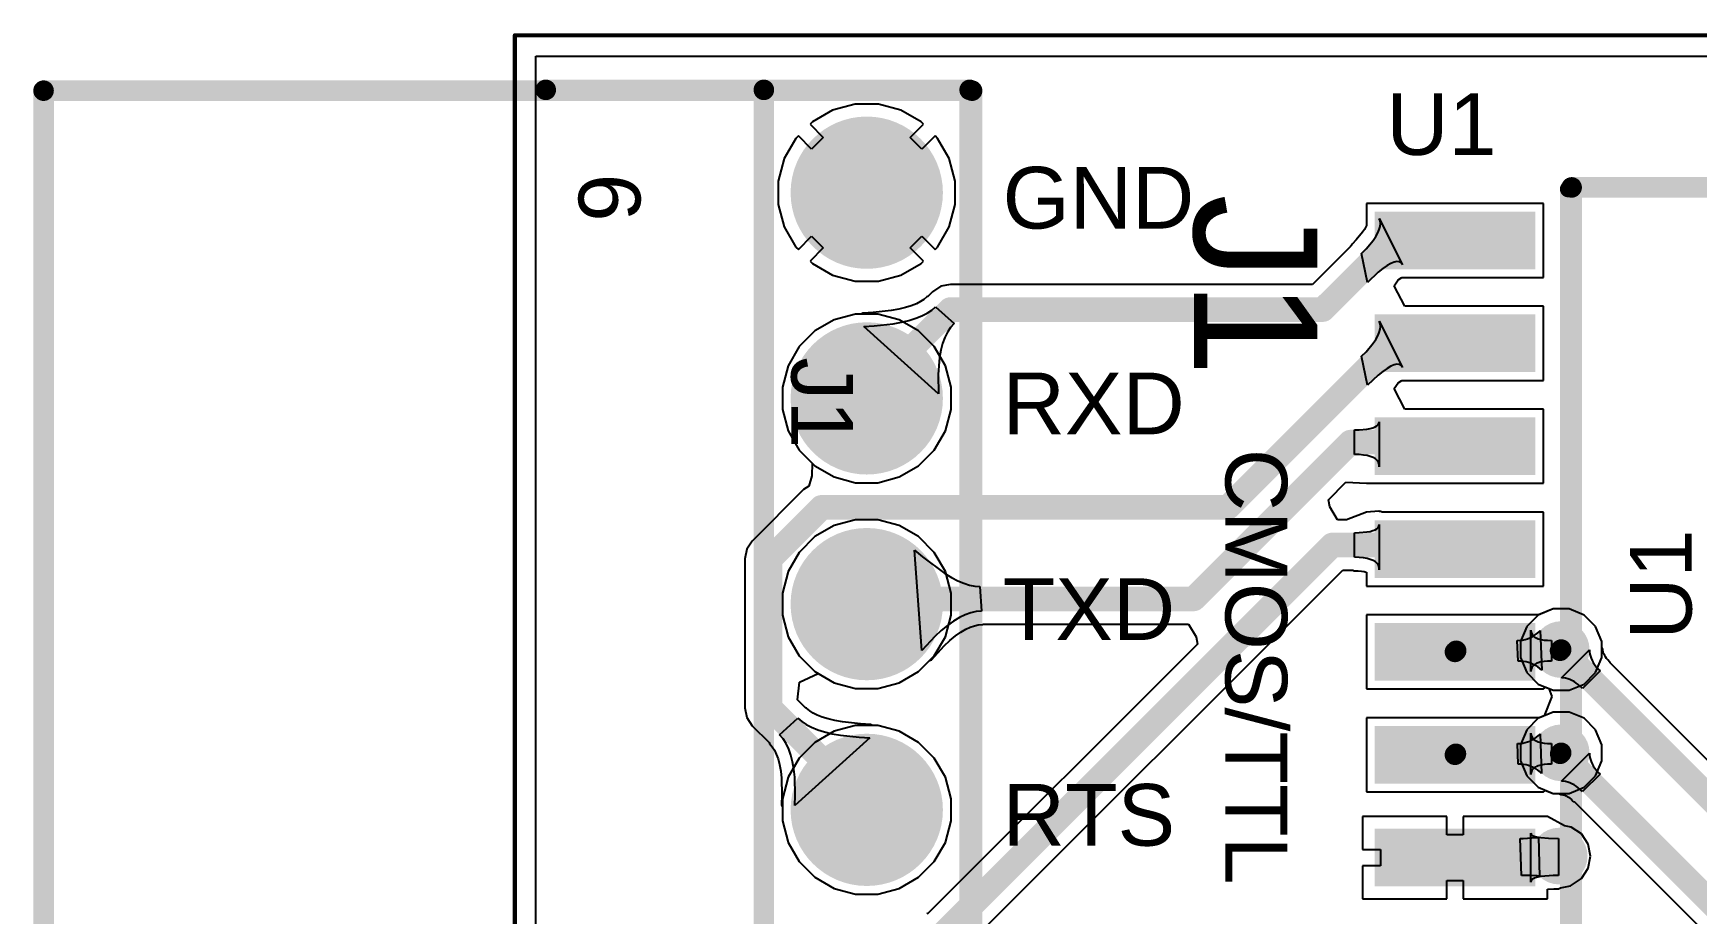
# Model space of a CAD drawing. Header units: inches. Extents: x 19.4 to 70.8, y 64.2 to 87.4.
# Drawn here: x 19.41 to 39.94, y 75.88 to 86.75 of the extents above; entities that cross this region are included whole.
import ezdxf

# ---------------------------------------------------------------- set-up
doc = ezdxf.new("R2010")
doc.units = ezdxf.units.IN
for name, color, linetype in [('Board', 56, 'Continuous'), ('Bottom Layer', 5, 'Continuous'), ('Bottom Solder', 6, 'Continuous'), ('Mechanical 12', 56, 'Continuous'), ('Mechanical 16', 56, 'Continuous'), ('Multi-Layer', 9, 'Continuous'), ('Pad Holes', 156, 'Continuous'), ('Top Layer', 1, 'Continuous'), ('Top Overlay', 2, 'Continuous'), ('Top Paste', 8, 'Continuous'), ('Top Solder', 216, 'Continuous'), ('Via Holes', 16, 'Continuous')]:
    doc.layers.add(name, color=color, linetype=linetype)
doc.styles.add('Arial', font='', dxfattribs={"height": 0.2})
doc.styles.get('Arial').set_extended_font_data('Arial')

# ---------------------------------------------------------------- blocks, each defined once
blk = doc.blocks.new('BERG_M_6V_H_INV_2')
at = {"layer": 'Bottom Layer'}
h = blk.add_hatch(color=5, dxfattribs=at)
edge = h.paths.add_edge_path()
edge.add_arc((0, 0), 0.889, 0, 360)
h = blk.add_hatch(color=5, dxfattribs=at)
edge = h.paths.add_edge_path()
edge.add_arc((2.54, 0), 0.889, 0, 360)
h = blk.add_hatch(color=5, dxfattribs=at)
edge = h.paths.add_edge_path()
edge.add_arc((5.08, 0), 0.889, 0, 360)
h = blk.add_hatch(color=5, dxfattribs=at)
edge = h.paths.add_edge_path()
edge.add_arc((7.62, 0), 0.889, 0, 360)
at = {"layer": 'Bottom Solder'}
h = blk.add_hatch(color=6, dxfattribs=at)
edge = h.paths.add_edge_path()
edge.add_arc((0, 0), 0.94, 0, 360)
h = blk.add_hatch(color=6, dxfattribs=at)
edge = h.paths.add_edge_path()
edge.add_arc((2.54, 0), 0.94, 0, 360)
h = blk.add_hatch(color=6, dxfattribs=at)
edge = h.paths.add_edge_path()
edge.add_arc((5.08, 0), 0.94, 0, 360)
h = blk.add_hatch(color=6, dxfattribs=at)
edge = h.paths.add_edge_path()
edge.add_arc((7.62, 0), 0.94, 0, 360)
at = {"layer": 'Multi-Layer'}
h = blk.add_hatch(color=9, dxfattribs=at)
edge = h.paths.add_edge_path()
edge.add_arc((0, 0), 0.889, 0, 360)
h = blk.add_hatch(color=9, dxfattribs=at)
edge = h.paths.add_edge_path()
edge.add_arc((2.54, 0), 0.889, 0, 360)
h = blk.add_hatch(color=9, dxfattribs=at)
edge = h.paths.add_edge_path()
edge.add_arc((5.08, 0), 0.889, 0, 360)
h = blk.add_hatch(color=9, dxfattribs=at)
edge = h.paths.add_edge_path()
edge.add_arc((7.62, 0), 0.889, 0, 360)
at = {"layer": 'Pad Holes'}
h = blk.add_hatch(color=7, dxfattribs=at)
edge = h.paths.add_edge_path()
edge.add_arc((0, 0), 0.55, 0, 360)
h = blk.add_hatch(color=7, dxfattribs=at)
edge = h.paths.add_edge_path()
edge.add_arc((2.54, 0), 0.55, 0, 360)
h = blk.add_hatch(color=7, dxfattribs=at)
edge = h.paths.add_edge_path()
edge.add_arc((5.08, 0), 0.55, 0, 360)
h = blk.add_hatch(color=7, dxfattribs=at)
edge = h.paths.add_edge_path()
edge.add_arc((7.62, 0), 0.55, 0, 360)
at = {"layer": 'Top Layer'}
h = blk.add_hatch(color=1, dxfattribs=at)
edge = h.paths.add_edge_path()
edge.add_arc((0, 0), 0.889, 0, 360)
h = blk.add_hatch(color=1, dxfattribs=at)
edge = h.paths.add_edge_path()
edge.add_arc((2.54, 0), 0.889, 0, 360)
h = blk.add_hatch(color=1, dxfattribs=at)
edge = h.paths.add_edge_path()
edge.add_arc((5.08, 0), 0.889, 0, 360)
h = blk.add_hatch(color=1, dxfattribs=at)
edge = h.paths.add_edge_path()
edge.add_arc((7.62, 0), 0.889, 0, 360)
at = {"layer": 'Top Solder'}
h = blk.add_hatch(color=216, dxfattribs=at)
edge = h.paths.add_edge_path()
edge.add_arc((0, 0), 0.94, 0, 360)
h = blk.add_hatch(color=216, dxfattribs=at)
edge = h.paths.add_edge_path()
edge.add_arc((2.54, 0), 0.94, 0, 360)
h = blk.add_hatch(color=216, dxfattribs=at)
edge = h.paths.add_edge_path()
edge.add_arc((5.08, 0), 0.94, 0, 360)
h = blk.add_hatch(color=216, dxfattribs=at)
edge = h.paths.add_edge_path()
edge.add_arc((7.62, 0), 0.94, 0, 360)
at = {"layer": 'Mechanical 16'}
for points in [[(13.97, 1.3, 0.254, 0.254, 0), (-1.26, 1.3, 0.254, 0.254, 0)], [(-1.26, -10.16, 0.254, 0.254, 0), (-1.26, 1.3, 0.254, 0.254, 0)], [(13.97, -10.16, 0.254, 0.254, 0), (-1.26, -10.16, 0.254, 0.254, 0)]]:
    blk.add_lwpolyline(points, format="xyseb", dxfattribs=at)
for points in [[(-1.323, 1.3, 0.127, 0.127, 1), (-1.196, 1.3, 0.127, 0.127, 1)], [(-1.323, 1.3, 0.127, 0.127, 1), (-1.196, 1.3, 0.127, 0.127, 1)], [(-1.323, -10.16, 0.127, 0.127, 1), (-1.196, -10.16, 0.127, 0.127, 1)], [(-1.323, -10.16, 0.127, 0.127, 1), (-1.196, -10.16, 0.127, 0.127, 1)]]:
    blk.add_lwpolyline(points, format="xyseb", close=True, dxfattribs=at)
at = {"layer": 'Top Overlay'}
for points in [[(-1.27, -1.27, 0.254, 0.254, 0), (-1.27, 1.27, 0.254, 0.254, 0)], [(-1.27, 1.27, 0.254, 0.254, 0), (13.97, 1.27, 0.254, 0.254, 0)], [(-1.27, -3.962, 0.254, 0.254, 0), (-1.27, -1.27, 0.254, 0.254, 0)], [(13.97, -1.27, 0.254, 0.254, 0), (-1.27, -1.27, 0.254, 0.254, 0)]]:
    blk.add_lwpolyline(points, format="xyseb", dxfattribs=at)
for points in [[(-1.333, 1.27, 0.127, 0.127, 1), (-1.206, 1.27, 0.127, 0.127, 1)], [(-1.333, 1.27, 0.127, 0.127, 1), (-1.206, 1.27, 0.127, 0.127, 1)], [(-1.333, -1.27, 0.127, 0.127, 1), (-1.206, -1.27, 0.127, 0.127, 1)], [(-1.333, -1.27, 0.127, 0.127, 1), (-1.206, -1.27, 0.127, 0.127, 1)], [(-1.333, -1.27, 0.127, 0.127, 1), (-1.206, -1.27, 0.127, 0.127, 1)], [(-1.333, -3.962, 0.127, 0.127, 1), (-1.206, -3.962, 0.127, 0.127, 1)]]:
    blk.add_lwpolyline(points, format="xyseb", close=True, dxfattribs=at)
at = {"layer": 'Mechanical 12', "style": 'Arial'}
blk.add_text('J1', height=0.762, dxfattribs=at).set_placement((2.032, -0.931))
at = {"layer": 'Top Overlay', "style": 'Arial'}
blk.add_text('6', height=0.762, dxfattribs=at).set_placement((-0.236, -3.556))
blk = doc.blocks.new('SOIC16N_9')
at = {"layer": 'Top Layer'}
for points in [[(-1.6, 4.75), (-1.6, 4.14), (-3.48, 4.14), (-3.48, 4.75)], [(3.48, 4.75), (3.48, 4.14), (1.6, 4.14), (1.6, 4.75)], [(-1.6, 3.48), (-1.6, 2.87), (-3.48, 2.87), (-3.48, 3.48)], [(3.48, 3.48), (3.48, 2.87), (1.6, 2.87), (1.6, 3.48)], [(-1.6, 2.21), (-1.6, 1.6), (-3.48, 1.6), (-3.48, 2.21)], [(3.48, 2.21), (3.48, 1.6), (1.6, 1.6), (1.6, 2.21)], [(-1.6, 0.94), (-1.6, 0.33), (-3.48, 0.33), (-3.48, 0.94)], [(3.48, 0.94), (3.48, 0.33), (1.6, 0.33), (1.6, 0.94)], [(-1.6, -0.33), (-1.6, -0.94), (-3.48, -0.94), (-3.48, -0.33)], [(3.48, -0.33), (3.48, -0.94), (1.6, -0.94), (1.6, -0.33)], [(-1.6, -1.6), (-1.6, -2.21), (-3.48, -2.21), (-3.48, -1.6)], [(3.48, -1.6), (3.48, -2.21), (1.6, -2.21), (1.6, -1.6)], [(-1.6, -2.87), (-1.6, -3.48), (-3.48, -3.48), (-3.48, -2.87)], [(3.48, -2.87), (3.48, -3.48), (1.6, -3.48), (1.6, -2.87)], [(-1.6, -4.14), (-1.6, -4.75), (-3.48, -4.75), (-3.48, -4.14)], [(3.48, -4.14), (3.48, -4.75), (1.6, -4.75), (1.6, -4.14)]]:
    blk.add_hatch(color=1, dxfattribs=at).paths.add_polyline_path(points)
at = {"layer": 'Top Paste'}
for points in [[(-1.6, 4.75), (-1.6, 4.14), (-3.48, 4.14), (-3.48, 4.75)], [(3.48, 4.75), (3.48, 4.14), (1.6, 4.14), (1.6, 4.75)], [(-1.6, 3.48), (-1.6, 2.87), (-3.48, 2.87), (-3.48, 3.48)], [(3.48, 3.48), (3.48, 2.87), (1.6, 2.87), (1.6, 3.48)], [(-1.6, 2.21), (-1.6, 1.6), (-3.48, 1.6), (-3.48, 2.21)], [(3.48, 2.21), (3.48, 1.6), (1.6, 1.6), (1.6, 2.21)], [(-1.6, 0.94), (-1.6, 0.33), (-3.48, 0.33), (-3.48, 0.94)], [(3.48, 0.94), (3.48, 0.33), (1.6, 0.33), (1.6, 0.94)], [(-1.6, -0.33), (-1.6, -0.94), (-3.48, -0.94), (-3.48, -0.33)], [(3.48, -0.33), (3.48, -0.94), (1.6, -0.94), (1.6, -0.33)], [(-1.6, -1.6), (-1.6, -2.21), (-3.48, -2.21), (-3.48, -1.6)], [(3.48, -1.6), (3.48, -2.21), (1.6, -2.21), (1.6, -1.6)], [(-1.6, -2.87), (-1.6, -3.48), (-3.48, -3.48), (-3.48, -2.87)], [(3.48, -2.87), (3.48, -3.48), (1.6, -3.48), (1.6, -2.87)], [(-1.6, -4.14), (-1.6, -4.75), (-3.48, -4.75), (-3.48, -4.14)], [(3.48, -4.14), (3.48, -4.75), (1.6, -4.75), (1.6, -4.14)]]:
    blk.add_hatch(color=8, dxfattribs=at).paths.add_polyline_path(points)
at = {"layer": 'Top Solder'}
for points in [[(-1.549, 4.801), (-1.549, 4.089), (-3.531, 4.089), (-3.531, 4.801)], [(3.531, 4.801), (3.531, 4.089), (1.549, 4.089), (1.549, 4.801)], [(-1.549, 3.531), (-1.549, 2.819), (-3.531, 2.819), (-3.531, 3.531)], [(3.531, 3.531), (3.531, 2.819), (1.549, 2.819), (1.549, 3.531)], [(-1.549, 2.261), (-1.549, 1.549), (-3.531, 1.549), (-3.531, 2.261)], [(3.531, 2.261), (3.531, 1.549), (1.549, 1.549), (1.549, 2.261)], [(-1.549, 0.991), (-1.549, 0.279), (-3.531, 0.279), (-3.531, 0.991)], [(3.531, 0.991), (3.531, 0.279), (1.549, 0.279), (1.549, 0.991)], [(-1.549, -0.279), (-1.549, -0.991), (-3.531, -0.991), (-3.531, -0.279)], [(3.531, -0.279), (3.531, -0.991), (1.549, -0.991), (1.549, -0.279)], [(-1.549, -1.549), (-1.549, -2.261), (-3.531, -2.261), (-3.531, -1.549)], [(3.531, -1.549), (3.531, -2.261), (1.549, -2.261), (1.549, -1.549)], [(-1.549, -2.819), (-1.549, -3.531), (-3.531, -3.531), (-3.531, -2.819)], [(3.531, -2.819), (3.531, -3.531), (1.549, -3.531), (1.549, -2.819)], [(-1.549, -4.089), (-1.549, -4.801), (-3.531, -4.801), (-3.531, -4.089)], [(3.531, -4.089), (3.531, -4.801), (1.549, -4.801), (1.549, -4.089)]]:
    blk.add_hatch(color=216, dxfattribs=at).paths.add_polyline_path(points)
at = {"layer": 'Mechanical 16'}
for points in [[(-1.1, 5, 0.254, 0.254, 0), (-1.1, -5.1, 0.254, 0.254, 0)], [(1.1, 5, 0.254, 0.254, 0), (-1, 5, 0.254, 0.254, 0)], [(1.1, 5, 0.254, 0.254, 0), (1.1, -5.1, 0.254, 0.254, 0)], [(1.1, -5.1, 0.254, 0.254, 0), (-1.1, -5.1, 0.254, 0.254, 0)]]:
    blk.add_lwpolyline(points, format="xyseb", dxfattribs=at)
for points in [[(-1.163, 5, 0.127, 0.127, 1), (-1.036, 5, 0.127, 0.127, 1)], [(-1.063, 5, 0.127, 0.127, 1), (-0.936, 5, 0.127, 0.127, 1)], [(1.037, 5, 0.127, 0.127, 1), (1.164, 5, 0.127, 0.127, 1)], [(1.037, 5, 0.127, 0.127, 1), (1.164, 5, 0.127, 0.127, 1)], [(-0.5, 4.4, 0.254, 0.254, 1), (-0.7, 4.4, 0.254, 0.254, 1)], [(-0.763, 4.4, 0.127, 0.127, 1), (-0.636, 4.4, 0.127, 0.127, 1)], [(-0.563, 4.4, 0.127, 0.127, 1), (-0.436, 4.4, 0.127, 0.127, 1)], [(-1.163, -5.1, 0.127, 0.127, 1), (-1.036, -5.1, 0.127, 0.127, 1)], [(-1.163, -5.1, 0.127, 0.127, 1), (-1.036, -5.1, 0.127, 0.127, 1)], [(1.037, -5.1, 0.127, 0.127, 1), (1.164, -5.1, 0.127, 0.127, 1)], [(1.037, -5.1, 0.127, 0.127, 1), (1.164, -5.1, 0.127, 0.127, 1)]]:
    blk.add_lwpolyline(points, format="xyseb", close=True, dxfattribs=at)
at = {"layer": 'Top Overlay'}
for points in [[(-1.6, 5.075, 0.203, 0.203, 0), (-3.475, 5.084, 0.203, 0.203, 0)], [(-1.143, 5.08, 0.203, 0.203, 0), (-1.143, -5.08, 0.203, 0.203, 0)], [(-0.508, 5.08, 0.203, 0.203, 0), (-1.143, 5.08, 0.203, 0.203, 0)], [(0.508, 5.08, 0.203, 0.203, -1), (-0.508, 5.08, 0.203, 0.203, 0)], [(1.143, 5.08, 0.203, 0.203, 0), (0.508, 5.08, 0.203, 0.203, 0)], [(1.143, 5.08, 0.203, 0.203, 0), (1.143, -5.08, 0.203, 0.203, 0)], [(1.143, -5.08, 0.203, 0.203, 0), (-1.143, -5.08, 0.203, 0.203, 0)]]:
    blk.add_lwpolyline(points, format="xyseb", dxfattribs=at)
for points in [[(-3.526, 5.084, 0.102, 0.102, 1), (-3.424, 5.084, 0.102, 0.102, 1)], [(-1.651, 5.075, 0.102, 0.102, 1), (-1.549, 5.075, 0.102, 0.102, 1)], [(-1.194, 5.08, 0.102, 0.102, 1), (-1.092, 5.08, 0.102, 0.102, 1)], [(-1.194, 5.08, 0.102, 0.102, 1), (-1.092, 5.08, 0.102, 0.102, 1)], [(-0.559, 5.08, 0.102, 0.102, 1), (-0.457, 5.08, 0.102, 0.102, 1)], [(-0.559, 5.08, 0.102, 0.102, 1), (-0.457, 5.08, 0.102, 0.102, 1)], [(0.457, 5.08, 0.102, 0.102, 1), (0.559, 5.08, 0.102, 0.102, 1)], [(0.457, 5.08, 0.102, 0.102, 1), (0.559, 5.08, 0.102, 0.102, 1)], [(1.092, 5.08, 0.102, 0.102, 1), (1.194, 5.08, 0.102, 0.102, 1)], [(1.092, 5.08, 0.102, 0.102, 1), (1.194, 5.08, 0.102, 0.102, 1)], [(-1.194, -5.08, 0.102, 0.102, 1), (-1.092, -5.08, 0.102, 0.102, 1)], [(-1.194, -5.08, 0.102, 0.102, 1), (-1.092, -5.08, 0.102, 0.102, 1)], [(1.092, -5.08, 0.102, 0.102, 1), (1.194, -5.08, 0.102, 0.102, 1)], [(1.092, -5.08, 0.102, 0.102, 1), (1.194, -5.08, 0.102, 0.102, 1)]]:
    blk.add_lwpolyline(points, format="xyseb", close=True, dxfattribs=at)
at = {"layer": 'Mechanical 12', "style": 'Arial'}
blk.add_text('U1', height=0.762, rotation=-90, dxfattribs=at).set_placement((-0.381, 0.485))

msp = doc.modelspace()

# ---------------------------------------------------------------- hatches: boundary and pattern name
at = {"layer": 'Bottom Layer'}
h = msp.add_hatch(color=5, dxfattribs=at)
edge = h.paths.add_edge_path()
edge.add_arc((38.271, 79.144), 0.35, 0, 360)
h = msp.add_hatch(color=5, dxfattribs=at)
edge = h.paths.add_edge_path()
edge.add_arc((38.271, 77.869), 0.35, 0, 360)
h = msp.add_hatch(color=5, dxfattribs=at)
edge = h.paths.add_edge_path()
edge.add_arc((38.246, 76.594), 0.35, 0, 360)
at = {"layer": 'Top Layer'}
h = msp.add_hatch(color=1, dxfattribs=at)
edge = h.paths.add_edge_path()
edge.add_arc((38.271, 79.144), 0.35, 0, 360)
h = msp.add_hatch(color=1, dxfattribs=at)
edge = h.paths.add_edge_path()
edge.add_arc((38.271, 77.869), 0.35, 0, 360)
h = msp.add_hatch(color=1, dxfattribs=at)
edge = h.paths.add_edge_path()
edge.add_arc((38.246, 76.594), 0.35, 0, 360)
at = {"layer": 'Via Holes'}
h = msp.add_hatch(color=7, dxfattribs=at)
edge = h.paths.add_edge_path()
edge.add_arc((38.271, 79.144), 0.2, 0, 360)
h = msp.add_hatch(color=7, dxfattribs=at)
edge = h.paths.add_edge_path()
edge.add_arc((38.271, 77.869), 0.2, 0, 360)
h = msp.add_hatch(color=7, dxfattribs=at)
edge = h.paths.add_edge_path()
edge.add_arc((38.246, 76.594), 0.2, 0, 360)

# ---------------------------------------------------------------- linework, layer by layer
at = {"layer": 'Board'}
for points in [[(25.357, 70.142, 0.0508, 0.0508, 0), (25.357, 86.728, 0.0508, 0.0508, 0)], [(25.357, 86.728, 0.0508, 0.0508, 0), (63.5, 86.728, 0.0508, 0.0508, 0)]]:
    msp.add_lwpolyline(points, format="xyseb", dxfattribs=at)
msp.add_lwpolyline([(25.344, 86.728, 0.0254, 0.0254, 1), (25.369, 86.728, 0.0254, 0.0254, 1)], format="xyseb", close=True, dxfattribs=at)
msp.add_lwpolyline([(25.344, 86.728, 0.0254, 0.0254, 1), (25.369, 86.728, 0.0254, 0.0254, 1)], format="xyseb", close=True, dxfattribs=at)
at = {"layer": 'Bottom Layer'}
for p, q in [((25.616, 70.401), (25.616, 86.469)), ((25.616, 86.469), (63.241, 86.469)), ((29.556, 85.877), (29.278, 85.803)), ((29.844, 85.877), (29.556, 85.877)), ((30.122, 85.803), (29.844, 85.877)), ((29.029, 85.659), (29, 85.629)), ((29, 85.629), (29.163, 85.466)), ((29.278, 85.803), (29.029, 85.659)), ((30.371, 85.659), (30.122, 85.803)), ((30.237, 85.466), (30.4, 85.629)), ((30.4, 85.629), (30.371, 85.659)), ((28.826, 85.456), (28.682, 85.207)), ((28.856, 85.485), (28.826, 85.456)), ((29.019, 85.322), (28.856, 85.485)), ((29.163, 85.466), (29.019, 85.322)), ((30.381, 85.322), (30.237, 85.466)), ((30.544, 85.485), (30.381, 85.322)), ((30.574, 85.456), (30.544, 85.485)), ((30.718, 85.207), (30.574, 85.456)), ((28.682, 85.207), (28.608, 84.929)), ((30.792, 84.929), (30.718, 85.207)), ((28.608, 84.929), (28.608, 84.641)), ((30.792, 84.641), (30.792, 84.929)), ((28.608, 84.641), (28.682, 84.363)), ((30.718, 84.363), (30.792, 84.641)), ((28.682, 84.363), (28.826, 84.114)), ((28.856, 84.085), (29.019, 84.248)), ((29.019, 84.248), (29.163, 84.104)), ((30.237, 84.104), (30.381, 84.248)), ((30.381, 84.248), (30.544, 84.085)), ((30.574, 84.114), (30.718, 84.363)), ((28.826, 84.114), (28.856, 84.085)), ((29.163, 84.104), (29, 83.941)), ((30.4, 83.941), (30.237, 84.104)), ((30.544, 84.085), (30.574, 84.114)), ((29, 83.941), (29.029, 83.911)), ((29.029, 83.911), (29.278, 83.767)), ((29.278, 83.767), (29.556, 83.693)), ((29.844, 83.693), (30.122, 83.767)), ((30.122, 83.767), (30.371, 83.911)), ((30.371, 83.911), (30.4, 83.941)), ((29.556, 83.693), (29.844, 83.693)), ((29.298, 83.215), (29.061, 83.078)), ((29.563, 83.286), (29.298, 83.215)), ((29.837, 83.286), (29.563, 83.286)), ((30.102, 83.215), (29.837, 83.286)), ((30.339, 83.078), (30.102, 83.215)), ((29.061, 83.078), (28.867, 82.884)), ((30.533, 82.884), (30.339, 83.078)), ((28.867, 82.884), (28.73, 82.647)), ((30.67, 82.647), (30.533, 82.884)), ((28.73, 82.647), (28.659, 82.382)), ((30.741, 82.382), (30.67, 82.647)), ((28.659, 82.382), (28.659, 82.108)), ((30.741, 82.108), (30.741, 82.382)), ((28.659, 82.108), (28.73, 81.843)), ((30.67, 81.843), (30.741, 82.108)), ((28.73, 81.843), (28.867, 81.606)), ((30.533, 81.606), (30.67, 81.843)), ((28.867, 81.606), (29.061, 81.412)), ((30.339, 81.412), (30.533, 81.606)), ((29.061, 81.412), (29.298, 81.275)), ((30.102, 81.275), (30.339, 81.412)), ((29.298, 81.275), (29.563, 81.204)), ((29.563, 81.204), (29.837, 81.204)), ((29.837, 81.204), (30.102, 81.275)), ((29.563, 80.746), (29.298, 80.675)), ((29.837, 80.746), (29.563, 80.746)), ((30.102, 80.675), (29.837, 80.746)), ((29.061, 80.538), (28.867, 80.344)), ((29.298, 80.675), (29.061, 80.538)), ((30.339, 80.538), (30.102, 80.675)), ((30.533, 80.344), (30.339, 80.538)), ((28.867, 80.344), (28.73, 80.107)), ((30.67, 80.107), (30.533, 80.344)), ((28.73, 80.107), (28.659, 79.842)), ((30.741, 79.842), (30.67, 80.107)), ((28.659, 79.842), (28.659, 79.568)), ((30.741, 79.568), (30.741, 79.842)), ((28.659, 79.568), (28.73, 79.303)), ((30.67, 79.303), (30.741, 79.568)), ((37.986, 79.57), (37.845, 79.428)), ((38.171, 79.646), (37.986, 79.57)), ((38.37, 79.646), (38.171, 79.646)), ((38.555, 79.57), (38.37, 79.646)), ((38.696, 79.428), (38.555, 79.57)), ((28.73, 79.303), (28.867, 79.066)), ((30.533, 79.066), (30.67, 79.303)), ((37.845, 79.428), (37.768, 79.244)), ((38.773, 79.244), (38.696, 79.428)), ((28.867, 79.066), (29.061, 78.872)), ((30.339, 78.872), (30.533, 79.066)), ((37.768, 79.244), (37.768, 79.044)), ((37.768, 79.044), (37.845, 78.859)), ((38.274, 78.794), (38.62, 79.14)), ((38.62, 79.14), (38.622, 79.114)), ((38.622, 79.114), (38.625, 79.088)), ((38.625, 79.088), (38.632, 79.062)), ((38.632, 79.062), (38.641, 79.036)), ((38.773, 79.174), (38.773, 79.244)), ((38.785, 79.147), (38.773, 79.174)), ((38.786, 79.129), (38.785, 79.147)), ((38.787, 79.12), (38.786, 79.129)), ((38.79, 79.109), (38.787, 79.12)), ((38.794, 79.097), (38.79, 79.109)), ((38.8, 79.084), (38.794, 79.097)), ((38.808, 79.069), (38.8, 79.084)), ((38.819, 79.053), (38.808, 79.069)), ((38.832, 79.035), (38.819, 79.053)), ((29.061, 78.872), (29.298, 78.735)), ((30.102, 78.735), (30.339, 78.872)), ((37.845, 78.859), (37.986, 78.718)), ((38.75, 78.88), (38.534, 78.665)), ((38.641, 79.036), (38.652, 79.01)), ((38.652, 79.01), (38.666, 78.984)), ((38.666, 78.984), (38.683, 78.958)), ((38.683, 78.958), (38.703, 78.932)), ((38.703, 78.932), (38.725, 78.906)), ((38.725, 78.906), (38.75, 78.88)), ((38.848, 79.017), (38.832, 79.035)), ((38.869, 78.994), (38.848, 79.017)), ((38.875, 78.979), (38.869, 78.994)), ((42.833, 75.021), (38.875, 78.979)), ((29.298, 78.735), (29.563, 78.664)), ((29.563, 78.664), (29.837, 78.664)), ((29.837, 78.664), (30.102, 78.735)), ((37.986, 78.718), (38.12, 78.662)), ((38.12, 78.662), (38.156, 78.564)), ((38.3, 78.793), (38.274, 78.794)), ((38.326, 78.789), (38.3, 78.793)), ((38.352, 78.783), (38.326, 78.789)), ((38.378, 78.774), (38.352, 78.783)), ((38.404, 78.762), (38.378, 78.774)), ((38.43, 78.748), (38.404, 78.762)), ((38.456, 78.731), (38.43, 78.748)), ((38.482, 78.712), (38.456, 78.731)), ((38.508, 78.689), (38.482, 78.712)), ((38.534, 78.665), (38.508, 78.689)), ((38.156, 78.564), (38.062, 78.326)), ((37.986, 78.295), (37.845, 78.153)), ((38.062, 78.326), (37.986, 78.295)), ((29.298, 78.135), (29.061, 77.998)), ((29.563, 78.206), (29.298, 78.135)), ((29.837, 78.206), (29.563, 78.206)), ((30.102, 78.135), (29.837, 78.206)), ((30.339, 77.998), (30.102, 78.135)), ((37.845, 78.153), (37.768, 77.969)), ((29.061, 77.998), (28.867, 77.804)), ((30.533, 77.804), (30.339, 77.998)), ((37.768, 77.969), (37.768, 77.769)), ((38.274, 77.519), (38.62, 77.865)), ((38.62, 77.865), (38.622, 77.839)), ((38.622, 77.839), (38.625, 77.813)), ((38.625, 77.813), (38.632, 77.787)), ((28.867, 77.804), (28.73, 77.567)), ((30.67, 77.567), (30.533, 77.804)), ((37.768, 77.769), (37.845, 77.584)), ((38.632, 77.787), (38.641, 77.761)), ((38.641, 77.761), (38.652, 77.735)), ((38.652, 77.735), (38.666, 77.709)), ((38.666, 77.709), (38.683, 77.683)), ((38.683, 77.683), (38.703, 77.657)), ((38.703, 77.657), (38.725, 77.631)), ((38.725, 77.631), (38.75, 77.605)), ((28.73, 77.567), (28.659, 77.302)), ((30.741, 77.302), (30.67, 77.567)), ((37.845, 77.584), (37.986, 77.443)), ((37.986, 77.443), (38.171, 77.366)), ((38.3, 77.518), (38.274, 77.519)), ((38.326, 77.514), (38.3, 77.518)), ((38.352, 77.508), (38.326, 77.514)), ((38.378, 77.499), (38.352, 77.508)), ((38.404, 77.487), (38.378, 77.499)), ((38.43, 77.473), (38.404, 77.487)), ((38.456, 77.456), (38.43, 77.473)), ((38.482, 77.437), (38.456, 77.456)), ((38.508, 77.414), (38.482, 77.437)), ((38.534, 77.39), (38.508, 77.414)), ((38.75, 77.605), (38.534, 77.39)), ((28.659, 77.302), (28.659, 77.028)), ((30.741, 77.028), (30.741, 77.302)), ((38.171, 77.366), (38.24, 77.366)), ((38.24, 77.366), (38.267, 77.354)), ((38.267, 77.354), (38.285, 77.353)), ((38.285, 77.353), (38.295, 77.352)), ((38.295, 77.352), (38.305, 77.349)), ((38.305, 77.349), (38.317, 77.345)), ((38.317, 77.345), (38.331, 77.339)), ((38.331, 77.339), (38.345, 77.331)), ((38.345, 77.331), (38.362, 77.321)), ((38.362, 77.321), (38.379, 77.308)), ((38.379, 77.308), (38.398, 77.292)), ((38.398, 77.292), (38.42, 77.27)), ((38.42, 77.27), (38.435, 77.264)), ((38.435, 77.264), (42.339, 73.36)), ((28.659, 77.028), (28.73, 76.763)), ((30.67, 76.763), (30.741, 77.028)), ((28.73, 76.763), (28.867, 76.526)), ((30.533, 76.526), (30.67, 76.763)), ((28.867, 76.526), (29.061, 76.332)), ((30.339, 76.332), (30.533, 76.526)), ((29.061, 76.332), (29.298, 76.195)), ((29.298, 76.195), (29.563, 76.124)), ((29.837, 76.124), (30.102, 76.195)), ((30.102, 76.195), (30.339, 76.332)), ((29.563, 76.124), (29.837, 76.124))]:
    msp.add_line(p, q, dxfattribs=at)
for points in [[(38.271, 79.144, 0.305, 0.305, 0), (42.704, 74.71, 0.305, 0.305, 0)], [(38.271, 77.869, 0.305, 0.305, 0), (42.559, 73.58, 0.305, 0.305, 0)]]:
    msp.add_lwpolyline(points, format="xyseb", dxfattribs=at)
for points in [[(38.194, 79.144, 0.152, 0.152, 1), (38.347, 79.144, 0.152, 0.152, 1)], [(38.194, 77.869, 0.152, 0.152, 1), (38.347, 77.869, 0.152, 0.152, 1)]]:
    msp.add_lwpolyline(points, format="xyseb", close=True, dxfattribs=at)
at = {"layer": 'Top Layer'}
for p, q in [((25.616, 70.401), (25.616, 86.469)), ((25.616, 86.469), (63.241, 86.469)), ((29.556, 85.877), (29.278, 85.803)), ((29.844, 85.877), (29.556, 85.877)), ((30.122, 85.803), (29.844, 85.877)), ((29.029, 85.659), (29, 85.629)), ((29, 85.629), (29.163, 85.466)), ((29.278, 85.803), (29.029, 85.659)), ((30.371, 85.659), (30.122, 85.803)), ((30.237, 85.466), (30.4, 85.629)), ((30.4, 85.629), (30.371, 85.659)), ((28.826, 85.456), (28.682, 85.207)), ((28.856, 85.485), (28.826, 85.456)), ((29.019, 85.322), (28.856, 85.485)), ((29.163, 85.466), (29.019, 85.322)), ((30.381, 85.322), (30.237, 85.466)), ((30.544, 85.485), (30.381, 85.322)), ((30.574, 85.456), (30.544, 85.485)), ((30.718, 85.207), (30.574, 85.456)), ((28.682, 85.207), (28.608, 84.929)), ((30.792, 84.929), (30.718, 85.207)), ((28.608, 84.929), (28.608, 84.641)), ((30.792, 84.641), (30.792, 84.929)), ((28.608, 84.641), (28.682, 84.363)), ((30.718, 84.363), (30.792, 84.641)), ((38.052, 84.652), (35.868, 84.652)), ((35.868, 84.652), (35.868, 84.381)), ((38.052, 83.738), (38.052, 84.652)), ((35.868, 84.381), (35.86, 84.362)), ((36.037, 84.437), (36.026, 84.467)), ((36.026, 84.467), (36.312, 83.896)), ((36.036, 84.368), (36.04, 84.404)), ((36.04, 84.404), (36.037, 84.437)), ((28.682, 84.363), (28.826, 84.114)), ((28.856, 84.085), (29.019, 84.248)), ((29.019, 84.248), (29.163, 84.104)), ((30.237, 84.104), (30.381, 84.248)), ((30.381, 84.248), (30.544, 84.085)), ((30.574, 84.114), (30.718, 84.363)), ((35.739, 84.202), (35.689, 84.15)), ((35.817, 84.296), (35.739, 84.202)), ((35.842, 84.331), (35.817, 84.296)), ((35.86, 84.362), (35.842, 84.331)), ((35.862, 84.092), (35.949, 84.196)), ((35.949, 84.196), (35.982, 84.244)), ((35.982, 84.244), (36.007, 84.288)), ((36.007, 84.288), (36.025, 84.33)), ((36.025, 84.33), (36.036, 84.368)), ((28.826, 84.114), (28.856, 84.085)), ((29.163, 84.104), (29, 83.941)), ((30.4, 83.941), (30.237, 84.104)), ((30.544, 84.085), (30.574, 84.114)), ((35.669, 84.121), (35.201, 83.653)), ((35.67, 84.127), (35.669, 84.121)), ((35.683, 84.135), (35.67, 84.127)), ((35.689, 84.15), (35.683, 84.135)), ((35.808, 84.036), (35.862, 84.092)), ((35.881, 83.678), (35.808, 84.036)), ((29, 83.941), (29.029, 83.911)), ((29.029, 83.911), (29.278, 83.767)), ((29.278, 83.767), (29.556, 83.693)), ((29.844, 83.693), (30.122, 83.767)), ((30.122, 83.767), (30.371, 83.911)), ((30.371, 83.911), (30.4, 83.941)), ((36.013, 83.802), (35.881, 83.678)), ((36.071, 83.849), (36.013, 83.802)), ((36.123, 83.886), (36.071, 83.849)), ((36.169, 83.912), (36.123, 83.886)), ((36.209, 83.929), (36.169, 83.912)), ((36.243, 83.936), (36.209, 83.929)), ((36.272, 83.933), (36.243, 83.936)), ((36.295, 83.92), (36.272, 83.933)), ((36.312, 83.896), (36.295, 83.92)), ((29.556, 83.693), (29.844, 83.693)), ((30.512, 83.562), (30.455, 83.504)), ((30.613, 83.629), (30.512, 83.562)), ((30.732, 83.653), (30.613, 83.629)), ((35.201, 83.653), (30.732, 83.653)), ((36.21, 83.636), (36.26, 83.709)), ((36.343, 83.382), (36.21, 83.636)), ((36.26, 83.709), (36.305, 83.738)), ((36.305, 83.738), (38.052, 83.738)), ((30.177, 83.367), (30.094, 83.347)), ((30.25, 83.389), (30.177, 83.367)), ((30.312, 83.414), (30.25, 83.389)), ((30.363, 83.44), (30.312, 83.414)), ((30.403, 83.466), (30.363, 83.44)), ((30.442, 83.5), (30.403, 83.466)), ((30.455, 83.504), (30.442, 83.5)), ((30.502, 83.334), (30.55, 83.375)), ((30.55, 83.375), (30.777, 83.171)), ((38.052, 83.382), (36.343, 83.382)), ((38.052, 82.468), (38.052, 83.382)), ((29.298, 83.215), (29.061, 83.078)), ((29.563, 83.286), (29.298, 83.215)), ((29.63, 83.286), (29.563, 83.286)), ((29.653, 83.298), (29.63, 83.286)), ((29.779, 83.305), (29.653, 83.298)), ((30.001, 83.33), (29.779, 83.305)), ((29.793, 83.141), (30.025, 83.167)), ((30.094, 83.347), (30.001, 83.33)), ((30.025, 83.167), (30.128, 83.185)), ((30.128, 83.185), (30.221, 83.208)), ((30.221, 83.208), (30.305, 83.234)), ((30.305, 83.234), (30.38, 83.264)), ((30.38, 83.264), (30.446, 83.297)), ((30.446, 83.297), (30.502, 83.334)), ((30.777, 83.171), (30.733, 83.121)), ((36.037, 83.167), (36.026, 83.197)), ((36.026, 83.197), (36.312, 82.626)), ((36.04, 83.134), (36.037, 83.167)), ((29.061, 83.078), (28.867, 82.884)), ((29.663, 83.133), (29.793, 83.141)), ((30.587, 82.3), (29.663, 83.133)), ((30.663, 82.996), (30.636, 82.922)), ((30.696, 83.063), (30.663, 82.996)), ((30.733, 83.121), (30.696, 83.063)), ((35.949, 82.926), (35.982, 82.974)), ((35.982, 82.974), (36.007, 83.018)), ((36.007, 83.018), (36.025, 83.06)), ((36.025, 83.06), (36.036, 83.098)), ((36.036, 83.098), (36.04, 83.134)), ((28.867, 82.884), (28.73, 82.647)), ((30.599, 82.748), (30.588, 82.648)), ((30.615, 82.839), (30.599, 82.748)), ((30.636, 82.922), (30.615, 82.839)), ((35.808, 82.766), (35.862, 82.822)), ((35.881, 82.408), (35.808, 82.766)), ((35.862, 82.822), (35.949, 82.926)), ((28.73, 82.647), (28.659, 82.382)), ((30.588, 82.648), (30.582, 82.54)), ((30.582, 82.54), (30.587, 82.3)), ((36.071, 82.579), (36.013, 82.532)), ((36.123, 82.616), (36.071, 82.579)), ((36.169, 82.642), (36.123, 82.616)), ((36.209, 82.659), (36.169, 82.642)), ((36.243, 82.666), (36.209, 82.659)), ((36.272, 82.663), (36.243, 82.666)), ((36.295, 82.65), (36.272, 82.663)), ((36.312, 82.626), (36.295, 82.65)), ((28.659, 82.382), (28.659, 82.108)), ((36.013, 82.532), (35.881, 82.408)), ((36.21, 82.366), (36.26, 82.439)), ((36.343, 82.112), (36.21, 82.366)), ((36.26, 82.439), (36.305, 82.468)), ((36.305, 82.468), (38.052, 82.468)), ((28.659, 82.108), (28.73, 81.843)), ((35.996, 81.906), (36.011, 81.921)), ((36.011, 81.921), (36.02, 81.938)), ((36.02, 81.938), (36.023, 81.957)), ((36.023, 81.957), (36.026, 81.4)), ((38.052, 82.112), (36.343, 82.112)), ((38.052, 81.198), (38.052, 82.112)), ((28.73, 81.843), (28.867, 81.606)), ((35.718, 81.857), (35.776, 81.858)), ((35.718, 81.553), (35.718, 81.857)), ((35.776, 81.858), (35.874, 81.866)), ((35.874, 81.866), (35.914, 81.873)), ((35.914, 81.873), (35.947, 81.882)), ((35.947, 81.882), (35.974, 81.893)), ((35.974, 81.893), (35.996, 81.906)), ((28.867, 81.606), (29.026, 81.446)), ((35.777, 81.551), (35.718, 81.553)), ((35.829, 81.546), (35.777, 81.551)), ((35.875, 81.539), (35.829, 81.546)), ((35.915, 81.528), (35.875, 81.539)), ((35.949, 81.514), (35.915, 81.528)), ((35.977, 81.498), (35.949, 81.514)), ((29.026, 81.446), (29.023, 81.288)), ((35.998, 81.478), (35.977, 81.498)), ((36.014, 81.455), (35.998, 81.478)), ((36.023, 81.429), (36.014, 81.455)), ((36.026, 81.4), (36.023, 81.429)), ((28.921, 81.119), (28.286, 80.484)), ((28.985, 81.162), (28.921, 81.119)), ((29.023, 81.288), (28.985, 81.162)), ((35.399, 80.994), (35.614, 81.209)), ((35.614, 81.209), (35.868, 81.198)), ((35.868, 81.198), (35.868, 81.198)), ((35.868, 81.198), (38.052, 81.198)), ((35.416, 80.905), (35.399, 80.994)), ((35.51, 80.746), (35.416, 80.905)), ((35.621, 80.746), (35.51, 80.746)), ((35.868, 80.842), (35.621, 80.746)), ((36.022, 80.852), (35.868, 80.842)), ((36.02, 80.668), (36.023, 80.687)), ((36.03, 80.849), (36.022, 80.852)), ((36.023, 80.687), (36.026, 80.13)), ((36.05, 80.85), (36.03, 80.849)), ((36.062, 80.842), (36.05, 80.85)), ((36.122, 80.842), (36.062, 80.842)), ((38.052, 80.842), (36.122, 80.842)), ((38.052, 79.928), (38.052, 80.842)), ((28.286, 80.484), (28.219, 80.383)), ((35.718, 80.587), (35.776, 80.588)), ((35.718, 80.283), (35.718, 80.587)), ((35.776, 80.588), (35.874, 80.596)), ((35.874, 80.596), (35.914, 80.603)), ((35.914, 80.603), (35.947, 80.612)), ((35.947, 80.612), (35.974, 80.623)), ((35.974, 80.623), (35.996, 80.636)), ((35.996, 80.636), (36.011, 80.651)), ((36.011, 80.651), (36.02, 80.668)), ((28.219, 80.383), (28.195, 80.264)), ((30.379, 79.131), (30.288, 80.372)), ((30.288, 80.372), (30.388, 80.287)), ((30.388, 80.287), (30.662, 80.084)), ((35.777, 80.281), (35.718, 80.283)), ((35.829, 80.276), (35.777, 80.281)), ((35.875, 80.269), (35.829, 80.276)), ((28.195, 80.264), (28.195, 78.424)), ((30.662, 80.084), (30.745, 80.035)), ((30.906, 75.456), (35.574, 80.124)), ((35.574, 80.124), (35.699, 80.124)), ((35.699, 80.124), (35.714, 80.118)), ((35.714, 80.118), (35.767, 80.116)), ((35.767, 80.116), (35.808, 80.113)), ((35.808, 80.113), (35.84, 80.107)), ((35.84, 80.107), (35.863, 80.101)), ((35.863, 80.101), (35.868, 80.099)), ((35.868, 80.099), (35.868, 79.928)), ((35.915, 80.258), (35.875, 80.269)), ((35.949, 80.244), (35.915, 80.258)), ((35.977, 80.228), (35.949, 80.244)), ((35.998, 80.208), (35.977, 80.228)), ((36.014, 80.185), (35.998, 80.208)), ((36.023, 80.159), (36.014, 80.185)), ((36.026, 80.13), (36.023, 80.159)), ((30.745, 80.035), (30.823, 79.994)), ((30.823, 79.994), (30.898, 79.963)), ((30.898, 79.963), (30.968, 79.94)), ((30.968, 79.94), (31.034, 79.927)), ((31.034, 79.927), (31.095, 79.922)), ((31.095, 79.922), (31.118, 79.618)), ((35.868, 79.928), (38.052, 79.928)), ((30.769, 79.496), (30.695, 79.442)), ((30.843, 79.54), (30.769, 79.496)), ((30.914, 79.574), (30.843, 79.54)), ((30.984, 79.598), (30.914, 79.574)), ((31.052, 79.613), (30.984, 79.598)), ((31.118, 79.618), (31.052, 79.613)), ((31.13, 79.453), (31.142, 79.459)), ((31.142, 79.459), (33.671, 79.459)), ((33.671, 79.459), (33.765, 79.3)), ((37.992, 79.572), (35.868, 79.572)), ((35.868, 79.572), (35.868, 78.658)), ((38.171, 79.646), (37.992, 79.572)), ((38.37, 79.646), (38.171, 79.646)), ((38.555, 79.57), (38.37, 79.646)), ((38.696, 79.428), (38.555, 79.57)), ((30.54, 79.306), (30.379, 79.131)), ((30.618, 79.379), (30.54, 79.306)), ((30.695, 79.442), (30.618, 79.379)), ((30.657, 79.19), (30.727, 79.255)), ((30.727, 79.255), (30.795, 79.312)), ((30.795, 79.312), (30.86, 79.358)), ((30.86, 79.358), (30.921, 79.394)), ((30.921, 79.394), (30.977, 79.421)), ((30.977, 79.421), (31.028, 79.439)), ((31.028, 79.439), (31.075, 79.449)), ((31.075, 79.449), (31.13, 79.453)), ((31.13, 79.453), (31.13, 79.453)), ((31.13, 79.453), (31.13, 79.453)), ((33.765, 79.3), (33.781, 79.211)), ((37.729, 79.256), (37.763, 79.258)), ((37.74, 79.002), (37.729, 79.256)), ((37.763, 79.258), (37.795, 79.261)), ((37.795, 79.261), (37.827, 79.267)), ((37.827, 79.267), (37.857, 79.276)), ((37.857, 79.276), (37.885, 79.287)), ((37.885, 79.287), (37.913, 79.3)), ((37.897, 78.875), (37.897, 79.383)), ((37.897, 79.383), (37.899, 79.359)), ((37.899, 79.359), (37.907, 79.338)), ((37.907, 79.338), (37.92, 79.319)), ((37.913, 79.3), (37.939, 79.316)), ((37.92, 79.319), (37.937, 79.302)), ((37.937, 79.302), (37.96, 79.288)), ((37.939, 79.316), (37.964, 79.334)), ((37.96, 79.288), (37.988, 79.277)), ((37.964, 79.334), (37.988, 79.355)), ((37.988, 79.355), (38.011, 79.378)), ((37.988, 79.277), (38.021, 79.268)), ((38.011, 79.378), (38.031, 78.889)), ((38.021, 79.268), (38.059, 79.261)), ((38.059, 79.261), (38.102, 79.258)), ((38.102, 79.258), (38.151, 79.256)), ((38.151, 79.256), (38.151, 79.002)), ((38.773, 79.244), (38.696, 79.428)), ((33.781, 79.211), (30.455, 75.884)), ((30.5, 79.019), (30.657, 79.19)), ((38.696, 78.859), (38.773, 79.044)), ((38.773, 79.044), (38.773, 79.244)), ((28.87, 78.743), (29.099, 78.85)), ((29.099, 78.85), (29.298, 78.735)), ((30.102, 78.735), (30.339, 78.872)), ((30.339, 78.872), (30.475, 79.008)), ((30.475, 79.008), (30.5, 79.019)), ((37.774, 79.001), (37.74, 79.002)), ((37.806, 78.998), (37.774, 79.001)), ((37.838, 78.992), (37.806, 78.998)), ((37.868, 78.984), (37.838, 78.992)), ((37.898, 78.974), (37.868, 78.984)), ((37.899, 78.9), (37.897, 78.875)), ((37.926, 78.961), (37.898, 78.974)), ((37.907, 78.921), (37.899, 78.9)), ((37.92, 78.94), (37.907, 78.921)), ((37.937, 78.957), (37.92, 78.94)), ((37.954, 78.947), (37.926, 78.961)), ((37.96, 78.971), (37.937, 78.957)), ((37.981, 78.93), (37.954, 78.947)), ((37.988, 78.982), (37.96, 78.971)), ((38.006, 78.91), (37.981, 78.93)), ((38.021, 78.991), (37.988, 78.982)), ((38.031, 78.889), (38.006, 78.91)), ((38.059, 78.997), (38.021, 78.991)), ((38.102, 79.001), (38.059, 78.997)), ((38.151, 79.002), (38.102, 79.001)), ((38.555, 78.718), (38.696, 78.859)), ((28.847, 78.523), (28.87, 78.743)), ((29.298, 78.735), (29.563, 78.664)), ((29.563, 78.664), (29.837, 78.664)), ((29.837, 78.664), (30.102, 78.735)), ((35.868, 78.658), (38.052, 78.658)), ((38.052, 78.658), (38.082, 78.678)), ((38.052, 78.658), (38.052, 78.658)), ((38.082, 78.678), (38.171, 78.641)), ((38.171, 78.641), (38.37, 78.641)), ((38.37, 78.641), (38.555, 78.718)), ((28.945, 78.424), (28.847, 78.523)), ((28.195, 78.424), (28.219, 78.305)), ((28.219, 78.305), (28.286, 78.204)), ((28.623, 78.091), (28.85, 78.295)), ((28.85, 78.295), (28.898, 78.254)), ((28.898, 78.254), (28.954, 78.217)), ((28.958, 78.42), (28.945, 78.424)), ((28.997, 78.386), (28.958, 78.42)), ((29.037, 78.36), (28.997, 78.386)), ((29.088, 78.334), (29.037, 78.36)), ((29.15, 78.309), (29.088, 78.334)), ((29.223, 78.287), (29.15, 78.309)), ((29.306, 78.267), (29.223, 78.287)), ((29.399, 78.25), (29.306, 78.267)), ((29.621, 78.225), (29.399, 78.25)), ((29.747, 78.218), (29.621, 78.225)), ((38.004, 78.302), (35.868, 78.302)), ((35.868, 78.302), (35.868, 77.388)), ((38.171, 78.371), (38.004, 78.302)), ((38.37, 78.371), (38.171, 78.371)), ((38.555, 78.295), (38.37, 78.371)), ((38.696, 78.153), (38.555, 78.295)), ((28.286, 78.204), (28.494, 77.996)), ((28.667, 78.041), (28.623, 78.091)), ((28.704, 77.983), (28.667, 78.041)), ((29.737, 78.053), (28.813, 77.22)), ((28.954, 78.217), (29.02, 78.184)), ((29.02, 78.184), (29.095, 78.154)), ((29.095, 78.154), (29.179, 78.128)), ((29.179, 78.128), (29.272, 78.105)), ((29.272, 78.105), (29.375, 78.087)), ((29.375, 78.087), (29.607, 78.061)), ((29.607, 78.061), (29.737, 78.053)), ((29.77, 78.206), (29.747, 78.218)), ((29.837, 78.206), (29.77, 78.206)), ((30.102, 78.135), (29.837, 78.206)), ((30.339, 77.998), (30.102, 78.135)), ((37.886, 78.014), (37.914, 78.028)), ((37.897, 77.603), (37.897, 78.111)), ((37.897, 78.111), (37.899, 78.087)), ((37.899, 78.087), (37.907, 78.065)), ((37.907, 78.065), (37.92, 78.046)), ((37.914, 78.028), (37.94, 78.043)), ((37.92, 78.046), (37.937, 78.03)), ((37.937, 78.03), (37.96, 78.016)), ((37.94, 78.043), (37.966, 78.061)), ((37.966, 78.061), (37.99, 78.082)), ((37.99, 78.082), (38.012, 78.105)), ((38.012, 78.105), (38.029, 77.615)), ((38.773, 77.969), (38.696, 78.153)), ((28.494, 77.996), (28.499, 77.983)), ((28.499, 77.983), (28.534, 77.942)), ((28.534, 77.942), (28.56, 77.902)), ((28.56, 77.902), (28.584, 77.852)), ((28.584, 77.852), (28.606, 77.793)), ((28.737, 77.916), (28.704, 77.983)), ((28.764, 77.842), (28.737, 77.916)), ((28.785, 77.759), (28.764, 77.842)), ((30.533, 77.804), (30.339, 77.998)), ((37.73, 77.984), (37.764, 77.985)), ((37.739, 77.73), (37.73, 77.984)), ((37.764, 77.985), (37.796, 77.989)), ((37.796, 77.989), (37.827, 77.995)), ((37.827, 77.995), (37.857, 78.003)), ((37.857, 78.003), (37.886, 78.014)), ((37.96, 78.016), (37.988, 78.004)), ((37.988, 78.004), (38.021, 77.995)), ((38.021, 77.995), (38.059, 77.989)), ((38.059, 77.989), (38.102, 77.985)), ((38.102, 77.985), (38.151, 77.984)), ((38.151, 77.984), (38.151, 77.73)), ((38.773, 77.769), (38.773, 77.969)), ((28.606, 77.793), (28.624, 77.723)), ((28.624, 77.723), (28.638, 77.644)), ((28.638, 77.644), (28.648, 77.557)), ((28.801, 77.668), (28.785, 77.759)), ((28.812, 77.568), (28.801, 77.668)), ((30.67, 77.567), (30.533, 77.804)), ((37.773, 77.729), (37.739, 77.73)), ((37.805, 77.725), (37.773, 77.729)), ((37.837, 77.72), (37.805, 77.725)), ((37.867, 77.712), (37.837, 77.72)), ((37.897, 77.701), (37.867, 77.712)), ((37.925, 77.689), (37.897, 77.701)), ((37.899, 77.627), (37.897, 77.603)), ((37.907, 77.649), (37.899, 77.627)), ((37.92, 77.668), (37.907, 77.649)), ((37.937, 77.684), (37.92, 77.668)), ((37.953, 77.674), (37.925, 77.689)), ((37.96, 77.698), (37.937, 77.684)), ((37.979, 77.657), (37.953, 77.674)), ((37.988, 77.71), (37.96, 77.698)), ((38.005, 77.637), (37.979, 77.657)), ((38.021, 77.718), (37.988, 77.71)), ((38.029, 77.615), (38.005, 77.637)), ((38.059, 77.725), (38.021, 77.718)), ((38.102, 77.729), (38.059, 77.725)), ((38.151, 77.73), (38.102, 77.729)), ((38.696, 77.584), (38.773, 77.769)), ((28.648, 77.557), (28.653, 77.346)), ((28.818, 77.344), (28.812, 77.568)), ((30.741, 77.302), (30.67, 77.567)), ((38.052, 77.388), (38.078, 77.405)), ((38.078, 77.405), (38.171, 77.366)), ((38.37, 77.366), (38.555, 77.443)), ((38.555, 77.443), (38.696, 77.584)), ((28.653, 77.346), (28.648, 77.227)), ((28.648, 77.227), (28.659, 77.197)), ((28.659, 77.197), (28.659, 77.028)), ((28.813, 77.22), (28.818, 77.344)), ((30.741, 77.028), (30.741, 77.302)), ((35.868, 77.388), (38.052, 77.388)), ((38.052, 77.388), (38.052, 77.388)), ((38.171, 77.366), (38.37, 77.366)), ((28.659, 77.028), (28.73, 76.763)), ((30.67, 76.763), (30.741, 77.028)), ((36.858, 77.083), (35.817, 77.083)), ((35.817, 77.083), (35.817, 76.677)), ((36.858, 76.858), (36.858, 77.083)), ((38.103, 77.083), (37.062, 77.083)), ((37.062, 77.083), (37.062, 76.858)), ((38.103, 77.083), (38.103, 77.083)), ((38.103, 77.083), (38.103, 77.083)), ((38.31, 76.969), (38.103, 77.083)), ((37.062, 76.858), (36.858, 76.858)), ((37.779, 76.356), (37.763, 76.813)), ((37.763, 76.813), (37.802, 76.813)), ((37.802, 76.813), (37.961, 76.822)), ((37.897, 76.273), (37.897, 76.877)), ((37.897, 76.877), (37.9, 76.865)), ((37.9, 76.865), (37.91, 76.854)), ((37.91, 76.854), (37.927, 76.844)), ((37.927, 76.844), (37.951, 76.836)), ((37.951, 76.836), (37.982, 76.829)), ((37.961, 76.822), (37.974, 76.825)), ((37.974, 76.825), (37.984, 76.828)), ((37.982, 76.829), (38.019, 76.823)), ((37.984, 76.828), (37.989, 76.832)), ((37.989, 76.832), (38.002, 76.342)), ((38.019, 76.823), (38.114, 76.816)), ((38.114, 76.816), (38.236, 76.813)), ((38.236, 76.813), (38.236, 76.356)), ((38.394, 76.953), (38.31, 76.969)), ((38.52, 76.868), (38.394, 76.953)), ((38.604, 76.742), (38.52, 76.868)), ((28.73, 76.763), (28.867, 76.526)), ((30.533, 76.526), (30.67, 76.763)), ((35.817, 76.677), (36.042, 76.677)), ((36.042, 76.677), (36.042, 76.473)), ((38.634, 76.594), (38.604, 76.742)), ((38.604, 76.445), (38.634, 76.594)), ((28.867, 76.526), (29.061, 76.332)), ((30.339, 76.332), (30.533, 76.526)), ((36.042, 76.473), (35.817, 76.473)), ((35.817, 76.473), (35.817, 76.067)), ((38.52, 76.319), (38.604, 76.445)), ((29.061, 76.332), (29.298, 76.195)), ((29.298, 76.195), (29.563, 76.124)), ((29.837, 76.124), (30.102, 76.195)), ((30.102, 76.195), (30.339, 76.332)), ((36.858, 76.067), (36.858, 76.292)), ((36.858, 76.292), (37.062, 76.292)), ((37.062, 76.292), (37.062, 76.067)), ((37.887, 76.355), (37.779, 76.356)), ((37.96, 76.351), (37.887, 76.355)), ((37.9, 76.289), (37.897, 76.273)), ((37.91, 76.303), (37.9, 76.289)), ((37.927, 76.315), (37.91, 76.303)), ((37.951, 76.326), (37.927, 76.315)), ((37.982, 76.335), (37.951, 76.326)), ((37.976, 76.349), (37.96, 76.351)), ((37.989, 76.347), (37.976, 76.349)), ((38.019, 76.343), (37.982, 76.335)), ((37.997, 76.345), (37.989, 76.347)), ((38.002, 76.342), (37.997, 76.345)), ((38.172, 76.355), (38.019, 76.343)), ((38.103, 76.184), (38.179, 76.19)), ((38.103, 76.067), (38.103, 76.184)), ((38.236, 76.356), (38.172, 76.355)), ((38.179, 76.19), (38.238, 76.191)), ((38.238, 76.191), (38.262, 76.201)), ((38.262, 76.201), (38.385, 76.225)), ((38.385, 76.225), (38.511, 76.31)), ((38.511, 76.31), (38.52, 76.319)), ((29.563, 76.124), (29.837, 76.124)), ((35.817, 76.067), (36.858, 76.067)), ((37.062, 76.067), (38.103, 76.067)), ((30.455, 75.884), (30.442, 75.88))]:
    msp.add_line(p, q, dxfattribs=at)
for points in [[(35.33, 83.342, 0.305, 0.305, 0), (36.183, 84.195, 0.305, 0.305, 0)], [(36.183, 84.195, 0.305, 0.305, 0), (36.96, 84.195, 0.305, 0.305, 0)], [(29.7, 82.31, 0.305, 0.305, 0), (30.732, 83.342, 0.305, 0.305, 0)], [(30.732, 83.342, 0.305, 0.305, 0), (35.33, 83.342, 0.305, 0.305, 0)], [(34.156, 80.899, 0.305, 0.305, 0), (36.183, 82.925, 0.305, 0.305, 0)], [(36.183, 82.925, 0.305, 0.305, 0), (36.96, 82.925, 0.305, 0.305, 0)], [(33.735, 79.77, 0.305, 0.305, 0), (35.67, 81.705, 0.305, 0.305, 0)], [(35.67, 81.705, 0.305, 0.305, 0), (36.91, 81.705, 0.305, 0.305, 0)], [(36.91, 81.705, 0.305, 0.305, 0), (36.96, 81.655, 0.305, 0.305, 0)], [(28.506, 80.264, 0.305, 0.305, 0), (29.141, 80.899, 0.305, 0.305, 0)], [(29.141, 80.899, 0.305, 0.305, 0), (34.156, 80.899, 0.305, 0.305, 0)], [(29.7, 74.69, 0.305, 0.305, 0), (35.445, 80.435, 0.305, 0.305, 0)], [(35.445, 80.435, 0.305, 0.305, 0), (36.91, 80.435, 0.305, 0.305, 0)], [(36.91, 80.435, 0.305, 0.305, 0), (36.96, 80.385, 0.305, 0.305, 0)], [(28.506, 78.424, 0.305, 0.305, 0), (28.506, 80.264, 0.305, 0.305, 0)], [(29.7, 79.77, 0.305, 0.305, 0), (33.735, 79.77, 0.305, 0.305, 0)], [(36.96, 79.115, 0.254, 0.254, 0), (36.974, 79.129, 0.254, 0.254, 0)], [(36.974, 79.129, 0.254, 0.254, 0), (38.256, 79.129, 0.254, 0.254, 0)], [(38.256, 79.129, 0.254, 0.254, 0), (38.271, 79.144, 0.254, 0.254, 0)], [(28.506, 78.424, 0.305, 0.305, 0), (29.7, 77.23, 0.305, 0.305, 0)], [(36.96, 77.845, 0.254, 0.254, 0), (36.972, 77.857, 0.254, 0.254, 0)], [(36.972, 77.857, 0.254, 0.254, 0), (38.259, 77.857, 0.254, 0.254, 0)], [(38.259, 77.857, 0.254, 0.254, 0), (38.271, 77.869, 0.254, 0.254, 0)], [(36.96, 76.575, 0.457, 0.457, 0), (36.969, 76.584, 0.457, 0.457, 0)], [(36.969, 76.584, 0.457, 0.457, 0), (38.236, 76.584, 0.457, 0.457, 0)], [(38.236, 76.584, 0.457, 0.457, 0), (38.246, 76.594, 0.457, 0.457, 0)]]:
    msp.add_lwpolyline(points, format="xyseb", dxfattribs=at)
for points in [[(36.106, 84.195, 0.152, 0.152, 1), (36.259, 84.195, 0.152, 0.152, 1)], [(36.106, 84.195, 0.152, 0.152, 1), (36.259, 84.195, 0.152, 0.152, 1)], [(36.884, 84.195, 0.152, 0.152, 1), (37.036, 84.195, 0.152, 0.152, 1)], [(30.656, 83.342, 0.152, 0.152, 1), (30.808, 83.342, 0.152, 0.152, 1)], [(30.656, 83.342, 0.152, 0.152, 1), (30.808, 83.342, 0.152, 0.152, 1)], [(35.254, 83.342, 0.152, 0.152, 1), (35.406, 83.342, 0.152, 0.152, 1)], [(35.254, 83.342, 0.152, 0.152, 1), (35.406, 83.342, 0.152, 0.152, 1)], [(36.106, 82.925, 0.152, 0.152, 1), (36.259, 82.925, 0.152, 0.152, 1)], [(36.106, 82.925, 0.152, 0.152, 1), (36.259, 82.925, 0.152, 0.152, 1)], [(36.884, 82.925, 0.152, 0.152, 1), (37.036, 82.925, 0.152, 0.152, 1)], [(29.624, 82.31, 0.152, 0.152, 1), (29.776, 82.31, 0.152, 0.152, 1)], [(35.594, 81.705, 0.152, 0.152, 1), (35.747, 81.705, 0.152, 0.152, 1)], [(35.594, 81.705, 0.152, 0.152, 1), (35.747, 81.705, 0.152, 0.152, 1)], [(36.834, 81.705, 0.152, 0.152, 1), (36.986, 81.705, 0.152, 0.152, 1)], [(36.834, 81.705, 0.152, 0.152, 1), (36.986, 81.705, 0.152, 0.152, 1)], [(36.884, 81.655, 0.152, 0.152, 1), (37.036, 81.655, 0.152, 0.152, 1)], [(29.064, 80.899, 0.152, 0.152, 1), (29.217, 80.899, 0.152, 0.152, 1)], [(29.064, 80.899, 0.152, 0.152, 1), (29.217, 80.899, 0.152, 0.152, 1)], [(34.08, 80.899, 0.152, 0.152, 1), (34.233, 80.899, 0.152, 0.152, 1)], [(34.08, 80.899, 0.152, 0.152, 1), (34.233, 80.899, 0.152, 0.152, 1)], [(35.369, 80.435, 0.152, 0.152, 1), (35.521, 80.435, 0.152, 0.152, 1)], [(35.369, 80.435, 0.152, 0.152, 1), (35.521, 80.435, 0.152, 0.152, 1)], [(36.834, 80.435, 0.152, 0.152, 1), (36.986, 80.435, 0.152, 0.152, 1)], [(36.834, 80.435, 0.152, 0.152, 1), (36.986, 80.435, 0.152, 0.152, 1)], [(36.884, 80.385, 0.152, 0.152, 1), (37.036, 80.385, 0.152, 0.152, 1)], [(28.43, 80.264, 0.152, 0.152, 1), (28.582, 80.264, 0.152, 0.152, 1)], [(28.43, 80.264, 0.152, 0.152, 1), (28.582, 80.264, 0.152, 0.152, 1)], [(29.624, 79.77, 0.152, 0.152, 1), (29.776, 79.77, 0.152, 0.152, 1)], [(33.659, 79.77, 0.152, 0.152, 1), (33.812, 79.77, 0.152, 0.152, 1)], [(33.659, 79.77, 0.152, 0.152, 1), (33.812, 79.77, 0.152, 0.152, 1)], [(36.911, 79.129, 0.127, 0.127, 1), (37.038, 79.129, 0.127, 0.127, 1)], [(36.911, 79.129, 0.127, 0.127, 1), (37.038, 79.129, 0.127, 0.127, 1)], [(38.193, 79.129, 0.127, 0.127, 1), (38.32, 79.129, 0.127, 0.127, 1)], [(38.193, 79.129, 0.127, 0.127, 1), (38.32, 79.129, 0.127, 0.127, 1)], [(38.207, 79.144, 0.127, 0.127, 1), (38.334, 79.144, 0.127, 0.127, 1)], [(36.896, 79.115, 0.127, 0.127, 1), (37.023, 79.115, 0.127, 0.127, 1)], [(28.43, 78.424, 0.152, 0.152, 1), (28.582, 78.424, 0.152, 0.152, 1)], [(28.43, 78.424, 0.152, 0.152, 1), (28.582, 78.424, 0.152, 0.152, 1)], [(36.896, 77.845, 0.127, 0.127, 1), (37.023, 77.845, 0.127, 0.127, 1)], [(36.908, 77.857, 0.127, 0.127, 1), (37.035, 77.857, 0.127, 0.127, 1)], [(36.908, 77.857, 0.127, 0.127, 1), (37.035, 77.857, 0.127, 0.127, 1)], [(38.195, 77.857, 0.127, 0.127, 1), (38.322, 77.857, 0.127, 0.127, 1)], [(38.195, 77.857, 0.127, 0.127, 1), (38.322, 77.857, 0.127, 0.127, 1)], [(38.207, 77.869, 0.127, 0.127, 1), (38.334, 77.869, 0.127, 0.127, 1)], [(29.624, 77.23, 0.152, 0.152, 1), (29.776, 77.23, 0.152, 0.152, 1)], [(36.846, 76.575, 0.229, 0.229, 1), (37.074, 76.575, 0.229, 0.229, 1)], [(36.855, 76.584, 0.229, 0.229, 1), (37.084, 76.584, 0.229, 0.229, 1)], [(36.855, 76.584, 0.229, 0.229, 1), (37.084, 76.584, 0.229, 0.229, 1)], [(38.122, 76.584, 0.229, 0.229, 1), (38.35, 76.584, 0.229, 0.229, 1)], [(38.122, 76.584, 0.229, 0.229, 1), (38.35, 76.584, 0.229, 0.229, 1)], [(38.131, 76.594, 0.229, 0.229, 1), (38.36, 76.594, 0.229, 0.229, 1)]]:
    msp.add_lwpolyline(points, format="xyseb", close=True, dxfattribs=at)

# ---------------------------------------------------------------- block references
for name, p, rotation in [('BERG_M_6V_H_INV_2', (29.7, 84.785), 270), ('SOIC16N_9', (39.5, 79.75), 180)]:
    msp.add_blockref(name, p, dxfattribs=dict(rotation=rotation))

# ---------------------------------------------------------------- texts
at = {"layer": 'Top Overlay', "style": 'Arial'}
for s, p in [('U1', (36.112, 85.251)), ('GND', (31.377, 84.342)), ('RXD', (31.377, 81.802)), ('TXD', (31.377, 79.262)), ('RTS', (31.377, 76.722))]:
    msp.add_text(s, height=0.762, dxfattribs=at).set_placement(p)
for s, height, p in [('J1', 1.524, (33.738, 84.766)), ('CMOS/TTL', 0.762, (34.127, 81.623))]:
    msp.add_text(s, height=height, rotation=270, dxfattribs=at).set_placement(p)

doc.saveas('drawing.dxf')
